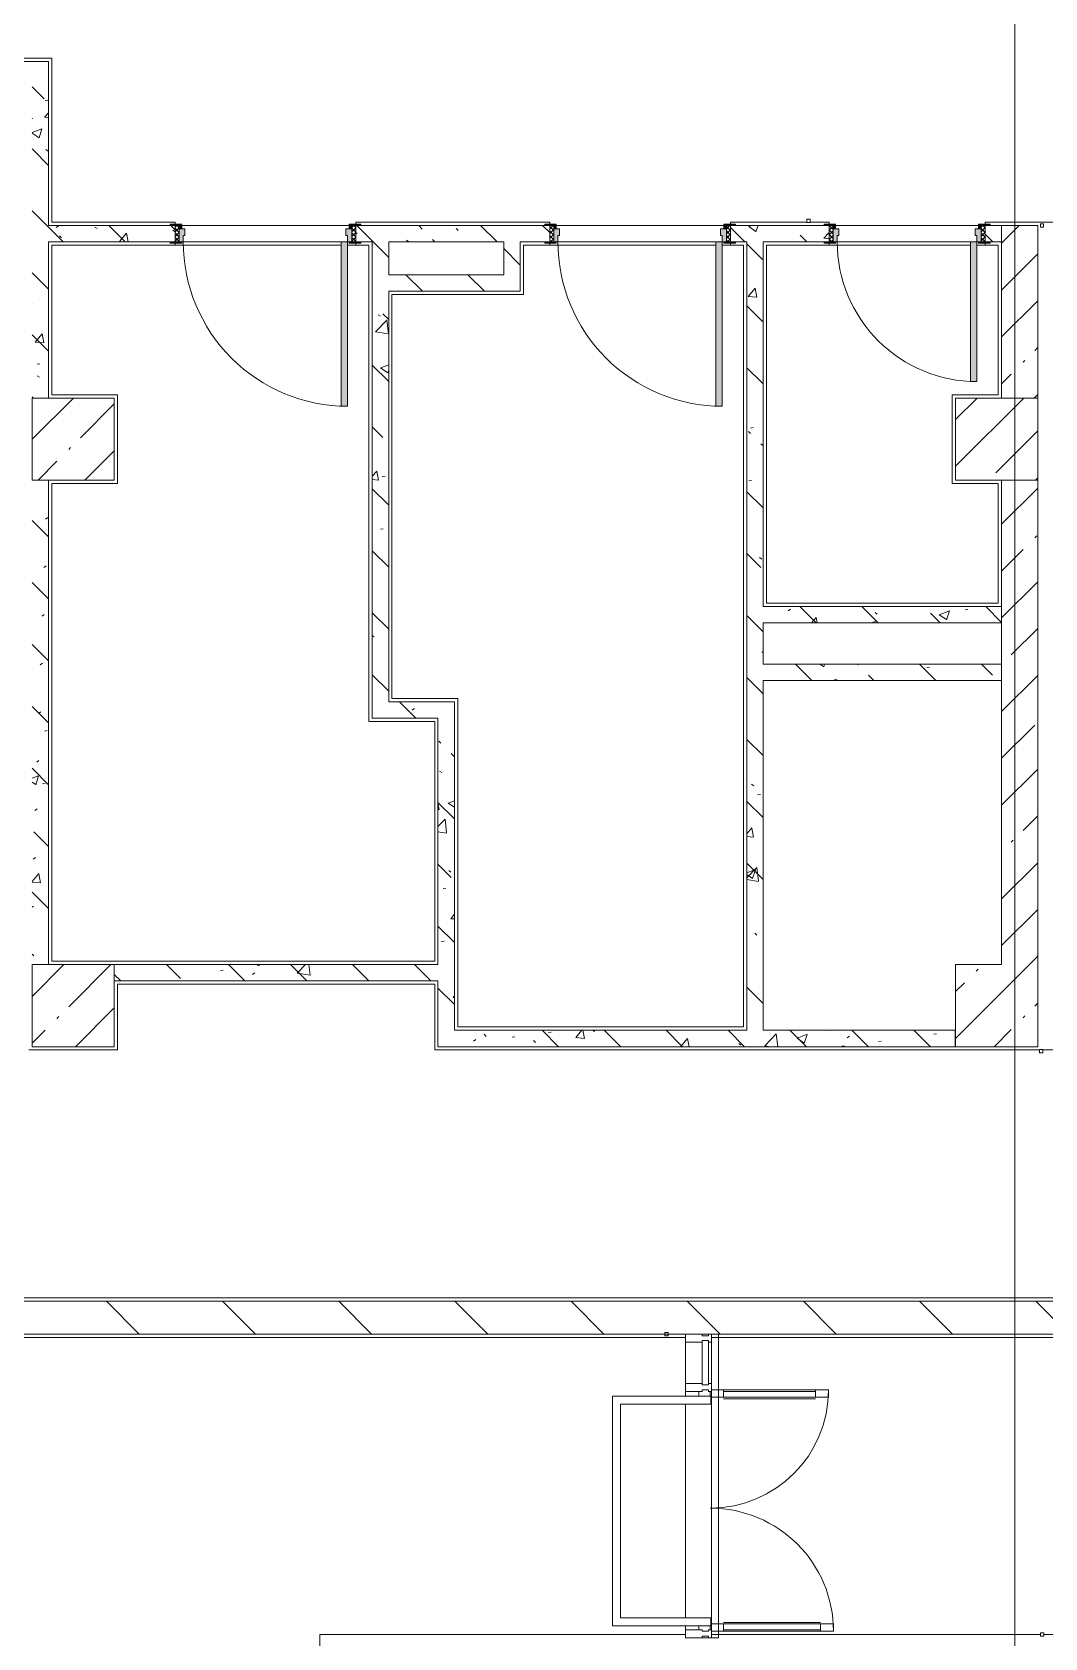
# Model space of a CAD drawing. Header units: millimetres. Extents: x -4196 to 190310, y -8553 to 29000.
# Drawn here: x 137926 to 144090, y 11550 to 21328 of the extents above; entities that cross this region are included whole.
import ezdxf

# ---------------------------------------------------------------- set-up
doc = ezdxf.new("R2010")
doc.units = ezdxf.units.MM
for name, color, linetype, lineweight, true_color in [('A-DETL-GENF-9', 7, 'Continuous', 5, 0xaaaaaa), ('A-DOOR-1', 7, 'Continuous', 5, 0xaaaaaa), ('A-DOOR-2', 7, 'Continuous', 5, 0xe2e2e2), ('A-DOOR-FRAM-1', 7, 'Continuous', 5, 0xe2e2e2), ('A-DOOR-FRAM-2', 7, 'Continuous', 5, 0xaaaaaa), ('A-FLOR-1', 7, 'Continuous', 5, 0xaaaaaa), ('I-WALL-5', 7, 'Continuous', 5, 0x787878)]:
    doc.layers.add(name, color=color, linetype=linetype, lineweight=lineweight, true_color=true_color)
for name, color, linetype, lineweight in [('A-GLAZ-CURT-2', 7, 'Continuous', 5), ('A-GLAZ-CWMG-2', 7, 'Continuous', 5), ('A-WALL', 7, 'Continuous', 9), ('A-WALL-4', 7, 'Continuous', 5), ('I-WALL-3', 7, 'Continuous', 5), ('S-COLS-2', 7, 'Continuous', 5), ('Оси', 7, 'Continuous', 9)]:
    doc.layers.add(name, color=color, linetype=linetype, lineweight=lineweight)
pattern_1 = [(45, (59346.5, 0), (-285.1231, 285.1231), []), (45, (59631.6, 0), (-285.1231, 285.1231), [504.031, -100.806, 16.764, -84.042])]
pattern_2 = [(135, (59346.5, 0), (-377.1708, -377.1708), [533.4, -88.9, 17.78, -88.9]), (135, (59346.5, 376.94), (-377.1708, -377.1708), []), (50, (59346.5, 0), (637.6445, -55.7866), [66.675, -733.425]), (355, (59346.5, 0), (-123.3494, 668.699), [53.34, -586.74]), (100.451, (59399.6, -4.65), (514.299, 612.908), [56.665, -623.315]), (46.184, (59346.5, 177.8), (948.7764, -147.15), [100.012, -1100.137]), (96.636, (59425.6, 165.5), (830.909, 865.997), [84.998, -934.973]), (351.184, (59346.5, 177.8), (830.918, 865.988), [80.01, -880.11]), (21, (59435.4, 133.35), (530.6506, -357.9283), [66.675, -733.425]), (326, (59435.4, 133.35), (216.308, 644.6585), [53.34, -586.74]), (71.451, (59479.6, 103.5), (746.9596, 286.7243), [56.665, -623.315]), (37.5, (59346.5, 0), (10.81053, 295.9426), [16.764, -562.864, 16.764, -578.866, -588.962]), (37.5, (59346.5, 0), (10.81053, 295.9426), [-1175.258, 16.764, -572.198]), (7.5, (59346.5, 0), (233.8692, 350.6318), [16.764, -322.834, 16.764, -549.529, -224.472]), (7.5, (59346.5, 0), (233.8692, 350.6318), [-905.891, 16.764, -207.708]), (327.5, (59148.24, 0), (474.5678, -20.0513), [16.764, -205.486, 16.764, -676.656, -920.115]), (327.5, (59148.24, 0), (474.5678, -20.0513), [-915.67, 16.764, -903.351]), (317.5, (59059.34, 0), (518.4522, 88.9934), [16.764, -272.161, 16.764, -443.738, -653.415]), (317.5, (59059.34, 0), (518.4522, 88.9934), [-749.427, 16.764, -636.651])]
pattern_3 = [(135, (1751.41, 114.685), (-14.14214, -14.14214), []), (225, (1751.41, 114.685), (14.14214, -14.14214), [])]
pattern_4 = [(45, (-371.384, 114.685), (-14.1421, 14.1421), []), (135, (-371.384, 114.685), (-14.1421, -14.1421), [])]
pattern_5 = [(135, (59346.5, 0), (-353.5534, -353.5534), [])]

# ---------------------------------------------------------------- blocks, each defined once
blk = doc.blocks.new('110_Дверь_СКБ_1Ст_Внутренняя1 - Д-11п 1100x2100h_кладовые _все__ коридор _между помещениями блока столовой__ моечные _все_ 2-32102277-1_6_1_птичка')
at = {"layer": 'A-DOOR-1'}
h = blk.add_hatch(dxfattribs=at)
h.set_pattern_fill('FP_130', color=256, style=0, pattern_type=2)
h.set_pattern_definition(pattern_3)
h.paths.add_polyline_path([(537.5, -50), (562.5, -50), (562.5, 50), (537.5, 50)])
at = {"layer": 'A-DOOR-2'}
h = blk.add_hatch(color=256, dxfattribs=at)
h.paths.add_polyline_path([(-477.5, -30), (-477.5, 10), (-487.5, 10), (-487.5, 50), (-512.5, 50), (-512.5, -30), (-487.5, -30)])
h.paths.add_polyline_path([(537.5, -30), (537.5, 50), (512.5, 50), (512.5, 10), (502.5, 10), (502.5, -30), (512.5, -30)])
at = {"layer": 'A-DOOR-FRAM-1'}
for points in [[(-447.5, 50), (-447.5, 1050), (-487.5, 1050), (-487.5, 50)], [(-567.5, 50), (-497.5, 50), (-497.5, 58), (-567.5, 58)], [(562.5, 50), (592.5, 50), (592.5, 58), (522.5, 58), (522.5, 50), (542.6, 50)], [(-567.5, -58), (-497.5, -58), (-497.5, -50), (-567.5, -50)], [(-497.5, -50), (-497.5, -30), (-512.5, -30), (-512.5, -50)], [(537.5, -50), (537.5, -30), (522.5, -30), (522.5, -50)], [(560.5, -58), (592.5, -58), (592.5, -50), (522.5, -51.4), (522.5, -58)]]:
    blk.add_hatch(color=256, dxfattribs=at).paths.add_polyline_path(points)
at = {"layer": 'A-DOOR-FRAM-2'}
h = blk.add_hatch(dxfattribs=at)
h.set_pattern_fill('FP_131', color=256, style=0, pattern_type=2)
h.set_pattern_definition(pattern_4)
h.paths.add_polyline_path([(-537.5, -50), (-512.5, -50), (-512.5, 50), (-537.5, 50)])
at = {"layer": 'A-DOOR-1'}
for p, q in [((-487.5, 1050), (-487.5, 50)), ((-447.5, 1050), (-487.5, 1050)), ((-447.5, 50), (-447.5, 1050)), ((-487.5, 50), (-447.5, 50))]:
    blk.add_line(p, q, dxfattribs=at)
blk.add_arc((-487.5, 50), 1000, 360, 90, dxfattribs=at)
at = {"layer": 'A-DOOR-FRAM-2'}
for p, q in [((-497.5, 58), (-567.5, 58)), ((-567.5, 58), (-567.5, 50)), ((-567.5, 50), (-497.5, 50)), ((-512.5, 50), (-537.5, 50)), ((-537.5, 50), (-537.5, -50)), ((-487.5, 50), (-512.5, 50)), ((-512.5, 50), (-512.5, -30)), ((-512.5, -50), (-512.5, 50)), ((-497.5, 50), (-512.5, 50)), ((-512.5, 50), (-512.5, 49)), ((-512.5, 49), (-497.5, 49)), ((-497.5, 50), (-497.5, 58)), ((-497.5, 49), (-497.5, 50)), ((-487.5, 10), (-487.5, 50)), ((-477.5, 10), (-487.5, 10)), ((-477.5, -30), (-477.5, 10)), ((512.5, 10), (502.5, 10)), ((502.5, 10), (502.5, -30)), ((512.5, 50), (512.5, 10)), ((537.5, 50), (512.5, 50)), ((592.5, 58), (522.5, 58)), ((522.5, 58), (522.5, 50)), ((537.5, 50), (522.5, 50)), ((522.5, 50), (522.5, 49)), ((522.5, 50), (592.5, 50)), ((522.5, 49), (537.5, 49)), ((537.5, -30), (537.5, 50)), ((562.5, 50), (537.5, 50)), ((537.5, 50), (537.5, -50)), ((537.5, 49), (537.5, 50)), ((562.5, -50), (562.5, 50)), ((592.5, 50), (592.5, 58)), ((-497.5, -50), (-567.5, -50)), ((-567.5, -50), (-567.5, -58)), ((-567.5, -58), (-497.5, -58)), ((-537.5, -50), (-512.5, -50)), ((-512.5, -30), (-477.5, -30)), ((-497.5, -30), (-512.5, -30)), ((-512.5, -30), (-512.5, -50)), ((-512.5, -50), (-497.5, -50)), ((-497.5, -50), (-497.5, -30)), ((-497.5, -58), (-497.5, -50)), ((502.5, -30), (537.5, -30)), ((537.5, -30), (522.5, -30)), ((522.5, -30), (522.5, -50)), ((522.5, -50), (537.5, -50)), ((592.5, -50), (522.5, -50)), ((522.5, -50), (522.5, -58)), ((522.5, -58), (592.5, -58)), ((537.5, -50), (537.5, -30)), ((537.5, -50), (562.5, -50)), ((592.5, -58), (592.5, -50))]:
    blk.add_line(p, q, dxfattribs=at)
blk = doc.blocks.new('110_Дверь_СКБ_1Ст_Внутренняя1 - Д-11п 1100x2100h_кладовые _все__ коридор _между помещениями блока столовой__ моечные _все_ 2-V97-1_6_1_птичка')
at = {"layer": 'A-DOOR-1'}
h = blk.add_hatch(dxfattribs=at)
h.set_pattern_fill('FP_130', color=256, style=0, pattern_type=2)
h.set_pattern_definition(pattern_3)
h.paths.add_polyline_path([(562.5, 50), (537.5, 50), (537.5, -50), (562.5, -50)])
at = {"layer": 'A-DOOR-2'}
h = blk.add_hatch(color=256, dxfattribs=at)
h.paths.add_polyline_path([(512.5, 50), (512.5, 10), (502.5, 10), (502.5, -30), (537.5, -30), (537.5, 50), (522.5, 50)])
h.paths.add_polyline_path([(-487.5, 50), (-512.5, 50), (-512.5, -30), (-477.5, -30), (-477.5, 10), (-487.5, 10)])
at = {"layer": 'A-DOOR-FRAM-1'}
for points in [[(-487.5, 1050), (-487.5, 50), (-447.5, 50), (-447.5, 1050)], [(-537.5, 58), (-567.5, 58), (-567.5, 50), (-497.5, 50), (-497.5, 58), (-517.5, 58)], [(592.5, 58), (522.5, 58), (522.5, 50), (592.5, 50)], [(-537.5, -50), (-567.5, -50), (-567.5, -58), (-497.5, -58), (-497.5, -50), (-513.9, -50)], [(-512.5, -30), (-512.5, -50), (-497.5, -50), (-497.5, -30)], [(522.5, -30), (522.5, -50), (537.5, -50), (537.5, -30)], [(562.5, -50), (522.5, -55.2), (522.5, -58), (592.5, -58), (592.5, -50)]]:
    blk.add_hatch(color=256, dxfattribs=at).paths.add_polyline_path(points)
at = {"layer": 'A-DOOR-FRAM-2'}
h = blk.add_hatch(dxfattribs=at)
h.set_pattern_fill('FP_131', color=256, style=0, pattern_type=2)
h.set_pattern_definition(pattern_4)
h.paths.add_polyline_path([(-512.5, 50), (-537.5, 50), (-537.5, -50), (-512.5, -48.8)])
at = {"layer": 'A-DOOR-1'}
for p, q in [((-487.5, 1050), (-487.5, 50)), ((-447.5, 1050), (-487.5, 1050)), ((-447.5, 50), (-447.5, 1050)), ((-487.5, 50), (-447.5, 50))]:
    blk.add_line(p, q, dxfattribs=at)
blk.add_arc((-487.5, 50), 1000, 360, 90, dxfattribs=at)
at = {"layer": 'A-DOOR-FRAM-2'}
for p, q in [((-497.5, 58), (-567.5, 58)), ((-567.5, 58), (-567.5, 50)), ((-567.5, 50), (-497.5, 50)), ((-512.5, 50), (-537.5, 50)), ((-537.5, 50), (-537.5, -50)), ((-487.5, 50), (-512.5, 50)), ((-512.5, 50), (-512.5, -30)), ((-512.5, -50), (-512.5, 50)), ((-497.5, 50), (-512.5, 50)), ((-512.5, 50), (-512.5, 49)), ((-512.5, 49), (-497.5, 49)), ((-497.5, 50), (-497.5, 58)), ((-497.5, 49), (-497.5, 50)), ((-487.5, 10), (-487.5, 50)), ((-477.5, 10), (-487.5, 10)), ((-477.5, -30), (-477.5, 10)), ((512.5, 10), (502.5, 10)), ((502.5, 10), (502.5, -30)), ((512.5, 50), (512.5, 10)), ((537.5, 50), (512.5, 50)), ((592.5, 58), (522.5, 58)), ((522.5, 58), (522.5, 50)), ((537.5, 50), (522.5, 50)), ((522.5, 50), (522.5, 49)), ((522.5, 50), (592.5, 50)), ((522.5, 49), (537.5, 49)), ((537.5, -30), (537.5, 50)), ((562.5, 50), (537.5, 50)), ((537.5, 50), (537.5, -50)), ((537.5, 49), (537.5, 50)), ((562.5, -50), (562.5, 50)), ((592.5, 50), (592.5, 58)), ((-497.5, -50), (-567.5, -50)), ((-567.5, -50), (-567.5, -58)), ((-567.5, -58), (-497.5, -58)), ((-537.5, -50), (-512.5, -50)), ((-512.5, -30), (-477.5, -30)), ((-497.5, -30), (-512.5, -30)), ((-512.5, -30), (-512.5, -50)), ((-512.5, -50), (-497.5, -50)), ((-497.5, -50), (-497.5, -30)), ((-497.5, -58), (-497.5, -50)), ((502.5, -30), (537.5, -30)), ((537.5, -30), (522.5, -30)), ((522.5, -30), (522.5, -50)), ((522.5, -50), (537.5, -50)), ((592.5, -50), (522.5, -50)), ((522.5, -50), (522.5, -58)), ((522.5, -58), (592.5, -58)), ((537.5, -50), (537.5, -30)), ((537.5, -50), (562.5, -50)), ((592.5, -58), (592.5, -50))]:
    blk.add_line(p, q, dxfattribs=at)
blk = doc.blocks.new('Системная панель - Стекло - 40мм-22736316-1_6_1_птичка')
at = {"layer": 'A-GLAZ-CURT-2'}
for p, q in [((135, 0), (-135, 0)), ((-135, 0), (-135, -40)), ((135, -40), (135, 0)), ((-135, -40), (135, -40))]:
    blk.add_line(p, q, dxfattribs=at)
blk = doc.blocks.new('Прямоугольный импост - Импост структурный с накладкой - 160мм Темный-32274872-1_6_1_птичка')
at = {"layer": 'A-GLAZ-CWMG-2'}
for p, q in [((82557, 13100), (82557, 13350)), ((82714, 13100), (82714, 13350))]:
    blk.add_line(p, q, dxfattribs=at)
blk = doc.blocks.new('Прямоугольный импост - Импост структурный с накладкой - 160мм Темный-30755840-1_6_1_птичка')
at = {"layer": 'A-GLAZ-CWMG-2'}
for p, q in [((-50, 40), (-50, 140)), ((-50, 140), (0, 140)), ((0, 140), (0, 40)), ((-40, 40), (-50, 40)), ((-50, -17), (-50, 0)), ((-50, 0), (-40, 0)), ((-40, 0), (-40, 40)), ((-10, 40), (-10, 0)), ((0, 40), (-10, 40)), ((-10, 0), (0, 0)), ((0, 0), (0, -17)), ((0, -17), (-50, -17))]:
    blk.add_line(p, q, dxfattribs=at)
blk = doc.blocks.new('Дверь_Витражная_остекление_ - ДВН_CОШ в витраже В-7-32274869-1_6_1_птичка')
at = {"layer": 'A-DETL-GENF-9'}
for p, q in [((-735, 730), (-690, 730)), ((-735, 730), (-735, 17)), ((-690, 730), (-735, 730)), ((-735, 730), (-735, 17)), ((-690, 730), (-690, 14.3)), ((-690, 14.3), (-690, 730)), ((735, 760), (690, 760)), ((690, 760), (690, 14.3)), ((735, 760), (690, 760)), ((690, 760), (690, 14.3)), ((735, 760), (735, 17)), ((735, 17), (735, 760)), ((-735, 650), (-690, 650)), ((-725, 650), (-725, 90)), ((-681, 650), (-681, 90)), ((681, 680), (681, 90)), ((735, 680), (690, 680)), ((725, 680), (725, 90)), ((-735, 90), (-690, 90)), ((-697, 10), (-725, 10)), ((-725, 10), (-697, 10)), ((-697, 10), (-725, 10)), ((735, 90), (690, 90)), ((702.2, 10), (725, 10)), ((702.2, 10), (725, 10)), ((702.2, 10), (725, 10)), ((-725, -60), (-697.4, -60)), ((725, -60), (702.6, -60))]:
    blk.add_line(p, q, dxfattribs=at)
at = {"layer": 'A-DOOR-1'}
for p, q in [((-735, 730), (-735, 17)), ((735, 760), (735, 17))]:
    blk.add_line(p, q, dxfattribs=at)
for centre, radius, start, end in [((-735, 10), 720, 360, 90), ((735, 10), 750, 90, 180)]:
    blk.add_arc(centre, radius, start, end, dxfattribs=at)
blk = doc.blocks.new('Прямоугольный импост - Импост структурный с накладкой - 160мм Темный-30755836-1_6_1_птичка')
at = {"layer": 'A-GLAZ-CWMG-2'}
for p, q in [((-25, 40), (-25, 140)), ((-25, 140), (25, 140)), ((25, 140), (25, 40)), ((-15, 40), (-25, 40)), ((-25, -17), (-25, 0)), ((-25, 0), (-15, 0)), ((-15, 0), (-15, 40)), ((15, 40), (15, 0)), ((25, 40), (15, 40)), ((15, 0), (25, 0)), ((25, 0), (25, -17)), ((25, -17), (-25, -17))]:
    blk.add_line(p, q, dxfattribs=at)
blk = doc.blocks.new('Прямоугольный импост - Импост структурный с накладкой - 160мм Темный-30755843-1_6_1_птичка')
at = {"layer": 'A-GLAZ-CWMG-2'}
for p, q in [((0, 140), (-50, 140)), ((-50, 140), (-50, 40)), ((0, 40), (0, 140)), ((-50, 40), (-40, 40)), ((-40, 0), (-50, 0)), ((-50, 0), (-50, -17)), ((-40, 40), (-40, 0)), ((-10, 0), (-10, 40)), ((-10, 40), (0, 40)), ((0, 0), (-10, 0)), ((0, -17), (0, 0)), ((-50, -17), (0, -17))]:
    blk.add_line(p, q, dxfattribs=at)
blk = doc.blocks.new('110_Дверь_СКБ_1Ст_Внутренняя1 - Д-7_п__950x2100h_Туалет-V119-1_6_1_птичка')
at = {"layer": 'A-DOOR-1'}
h = blk.add_hatch(dxfattribs=at)
h.set_pattern_fill('FP_134', color=256, style=0, pattern_type=2)
h.set_pattern_definition([(135, (1826.41, 114.685), (-14.14214, -14.14214), []), (225, (1826.41, 114.685), (14.14214, -14.14214), [])])
h.paths.add_polyline_path([(487.5, 50), (462.5, 50), (462.5, -50), (487.5, -50)])
at = {"layer": 'A-DOOR-2'}
h = blk.add_hatch(color=256, dxfattribs=at)
h.paths.add_polyline_path([(437.5, 50), (437.5, 10), (427.5, 10), (427.5, -30), (462.5, -30), (462.5, 50), (447.5, 50)])
h.paths.add_polyline_path([(-422.5, 50), (-437.5, 50), (-437.5, -30), (-402.5, -30), (-402.5, 10), (-412.5, 10), (-412.5, 50)])
at = {"layer": 'A-DOOR-FRAM-1'}
for points in [[(-372.5, 900), (-412.5, 900), (-412.5, 50), (-372.5, 50), (-372.5, 622.5)], [(-492.5, 58), (-492.5, 50), (-422.5, 50), (-422.5, 58), (-462.5, 58)], [(467.5, 58), (447.5, 58), (447.5, 50), (517.5, 50), (517.5, 58), (487.5, 58)], [(-492.5, -50), (-492.5, -58), (-422.5, -58), (-422.5, -50), (-462.5, -50)], [(-437.5, -30), (-437.5, -50), (-422.5, -50), (-422.5, -30)], [(447.5, -30), (447.5, -50), (462.5, -50), (462.5, -30)], [(487.5, -50), (447.5, -50), (447.5, -58), (517.5, -58), (517.5, -50), (488.2, -50)]]:
    blk.add_hatch(color=256, dxfattribs=at).paths.add_polyline_path(points)
at = {"layer": 'A-DOOR-FRAM-2'}
h = blk.add_hatch(dxfattribs=at)
h.set_pattern_fill('FP_135', color=256, style=0, pattern_type=2)
h.set_pattern_definition([(45, (-296.384, 114.685), (-14.1421, 14.1421), []), (135, (-296.384, 114.685), (-14.1421, -14.1421), [])])
h.paths.add_polyline_path([(-437.5, 50), (-462.5, 50), (-462.5, -50), (-437.5, -50)])
at = {"layer": 'A-DOOR-1'}
for p, q in [((-412.5, 900), (-412.5, 50)), ((-372.5, 900), (-412.5, 900)), ((-372.5, 50), (-372.5, 900)), ((-412.5, 50), (-372.5, 50))]:
    blk.add_line(p, q, dxfattribs=at)
blk.add_arc((-412.5, 50), 850, 360, 90, dxfattribs=at)
at = {"layer": 'A-DOOR-FRAM-2'}
for p, q in [((-422.5, 58), (-492.5, 58)), ((-492.5, 58), (-492.5, 50)), ((-492.5, 50), (-422.5, 50)), ((-437.5, 50), (-462.5, 50)), ((-462.5, 50), (-462.5, -50)), ((-412.5, 50), (-437.5, 50)), ((-437.5, 50), (-437.5, -30)), ((-437.5, -50), (-437.5, 50)), ((-422.5, 50), (-437.5, 50)), ((-437.5, 50), (-437.5, 49)), ((-437.5, 49), (-422.5, 49)), ((-422.5, 50), (-422.5, 58)), ((-422.5, 49), (-422.5, 50)), ((-412.5, 10), (-412.5, 50)), ((-402.5, 10), (-412.5, 10)), ((-402.5, -30), (-402.5, 10)), ((437.5, 10), (427.5, 10)), ((427.5, 10), (427.5, -30)), ((437.5, 50), (437.5, 10)), ((462.5, 50), (437.5, 50)), ((517.5, 58), (447.5, 58)), ((447.5, 58), (447.5, 50)), ((462.5, 50), (447.5, 50)), ((447.5, 50), (447.5, 49)), ((447.5, 50), (517.5, 50)), ((447.5, 49), (462.5, 49)), ((462.5, -30), (462.5, 50)), ((487.5, 50), (462.5, 50)), ((462.5, 50), (462.5, -50)), ((462.5, 49), (462.5, 50)), ((487.5, -50), (487.5, 50)), ((517.5, 50), (517.5, 58)), ((-422.5, -50), (-492.5, -50)), ((-492.5, -50), (-492.5, -58)), ((-492.5, -58), (-422.5, -58)), ((-462.5, -50), (-437.5, -50)), ((-437.5, -30), (-402.5, -30)), ((-422.5, -30), (-437.5, -30)), ((-437.5, -30), (-437.5, -50)), ((-437.5, -50), (-422.5, -50)), ((-422.5, -50), (-422.5, -30)), ((-422.5, -58), (-422.5, -50)), ((427.5, -30), (462.5, -30)), ((462.5, -30), (447.5, -30)), ((447.5, -30), (447.5, -50)), ((447.5, -50), (462.5, -50)), ((517.5, -50), (447.5, -50)), ((447.5, -50), (447.5, -58)), ((447.5, -58), (517.5, -58)), ((462.5, -50), (462.5, -30)), ((462.5, -50), (487.5, -50)), ((517.5, -58), (517.5, -50))]:
    blk.add_line(p, q, dxfattribs=at)
blk = doc.blocks.new('BSC_Колонна _Прямоугольная - 500х500-V129-1_6_1_птичка')
at = {"layer": 'S-COLS-2'}
h = blk.add_hatch(dxfattribs=at)
h.set_pattern_fill('FP_174', color=256, style=0, pattern_type=2)
h.set_pattern_definition([(45, (-78830, -15400), (-285.1231, 285.1231), []), (45, (-78544.88, -15400), (-285.1231, 285.1231), [504.031, -100.806, 16.764, -84.042])])
h.paths.add_polyline_path([(-250, -250), (250, -250), (250, 250), (-250, 250), (-250, -74.3)])
for p, q in [((250, 250), (-250, 250)), ((-250, 250), (-250, -250)), ((250, -250), (250, 250)), ((-250, -250), (250, -250))]:
    blk.add_line(p, q, dxfattribs=at)
blk = doc.blocks.new('BSC_Колонна _Прямоугольная - 500х500-V145-1_6_1_птичка')
at = {"layer": 'S-COLS-2'}
h = blk.add_hatch(dxfattribs=at)
h.set_pattern_fill('FP_187', color=256, style=0, pattern_type=2)
h.set_pattern_definition([(45, (-78830, -18850), (-285.1231, 285.1231), []), (45, (-78544.88, -18850), (-285.1231, 285.1231), [504.031, -100.806, 16.764, -84.042])])
h.paths.add_polyline_path([(-150.2, -250), (250, -250), (250, 250), (-250, 250), (-250, -250), (-185.6, -250)])
for p, q in [((250, 250), (-250, 250)), ((-250, 250), (-250, -250)), ((250, -250), (250, 250)), ((-250, -250), (250, -250))]:
    blk.add_line(p, q, dxfattribs=at)
blk = doc.blocks.new('BSC_Колонна _Прямоугольная - 500х500-V146-1_6_1_птичка')
at = {"layer": 'S-COLS-2'}
h = blk.add_hatch(dxfattribs=at)
h.set_pattern_fill('FP_188', color=256, style=0, pattern_type=2)
h.set_pattern_definition([(45, (-84450, -18850), (-285.1231, 285.1231), []), (45, (-84164.88, -18850), (-285.1231, 285.1231), [504.031, -100.806, 16.764, -84.042])])
h.paths.add_polyline_path([(250, -250), (250, 250), (-250, 250), (-250, -250), (215.7, -250)])
for p, q in [((250, 250), (-250, 250)), ((-250, 250), (-250, -250)), ((250, -250), (250, 250)), ((-250, -250), (250, -250))]:
    blk.add_line(p, q, dxfattribs=at)

msp = doc.modelspace()

# ---------------------------------------------------------------- hatches: boundary and pattern name
at = {"layer": 'I-WALL-3'}
h = msp.add_hatch(dxfattribs=at)
h.set_pattern_fill('FP_97', color=256, style=0, pattern_type=2)
h.set_pattern_definition(pattern_1)
h.paths.add_polyline_path([(144046.5, 19100), (144046.5, 20150), (143826.5, 20150), (143826.5, 19100), (143993, 19100)])
h = msp.add_hatch(dxfattribs=at)
h.set_pattern_fill('FP_97', color=256, style=0, pattern_type=2)
h.set_pattern_definition(pattern_1)
h.paths.add_polyline_path([(144046.5, 15650), (144046.5, 18600), (143826.5, 18600), (143826.5, 15650)])
h = msp.add_hatch(dxfattribs=at)
h.set_pattern_fill('FP_115', color=256, style=0, pattern_type=2)
h.set_pattern_definition(pattern_5)
h.paths.add_polyline_path([(135442.5, 13400), (144046.5, 13400), (144046.5, 13600), (127996.5, 13600), (127996.5, 13400), (134510.2, 13400)])
h = msp.add_hatch(dxfattribs=at)
h.set_pattern_fill('FP_115', color=256, style=0, pattern_type=2)
h.set_pattern_definition(pattern_5)
h.paths.add_polyline_path([(144456.5, 13400), (144486.5, 13400), (144486.5, 13600), (144046.5, 13600), (144046.5, 13400), (144386.5, 13400)])
h.paths.add_polyline_path([(145436.5, 13400), (145964.9, 13400), (145964.9, 13600), (145436.5, 13600)])
h.paths.add_polyline_path([(147546.5, 13400), (147756.5, 13400), (147756.5, 13600), (147546.5, 13600), (147546.5, 13480)])
h.paths.add_polyline_path([(146846.5, 13400), (146846.5, 13600), (146664.9, 13600), (146664.9, 13400), (146796.5, 13400)])
at = {"layer": 'I-WALL-5'}
h = msp.add_hatch(dxfattribs=at)
h.set_pattern_fill('FP_127', color=256, style=0, pattern_type=2)
h.set_pattern_definition(pattern_2)
h.paths.add_polyline_path([(137926.3, 15150), (137926.5, 15150.8), (137926.5, 15650), (138026.3, 15650), (138026.3, 18600), (137926.5, 18600), (137926.5, 19100), (138026.3, 19100), (138026.3, 21150), (137926.3, 21150), (137926.3, 15325.4)])
h = msp.add_hatch(dxfattribs=at)
h.set_pattern_fill('FP_127', color=256, style=0, pattern_type=2)
h.set_pattern_definition(pattern_2)
h.paths.add_polyline_path([(138796.5, 20050), (138796.5, 20150), (138026.3, 20150), (138026.3, 20050), (138766.5, 20050)])
h.paths.add_polyline_path([(140382.7, 20050), (140796.5, 20050), (140796.5, 20150), (139896.5, 20150), (139896.5, 20050), (140116.5, 20050)])
h = msp.add_hatch(dxfattribs=at)
h.set_pattern_fill('FP_127', color=256, style=0, pattern_type=2)
h.set_pattern_definition(pattern_2)
h.paths.add_polyline_path([(140896.5, 19750), (140896.5, 20150), (140796.5, 20150), (140796.5, 19750)])
h = msp.add_hatch(dxfattribs=at)
h.set_pattern_fill('FP_127', color=256, style=0, pattern_type=2)
h.set_pattern_definition(pattern_2)
h.paths.add_polyline_path([(142206.5, 20050), (142776.5, 20050), (142775.8, 20150), (142176.5, 20150), (142176.5, 20050)])
h.paths.add_polyline_path([(141076.5, 20050), (141076.5, 20150), (140896.5, 20150), (140896.5, 20050), (141046.5, 20050)])
h.paths.add_polyline_path([(143726.5, 20050), (143826.5, 20050), (143826.5, 20150), (143726.5, 20150)])
h = msp.add_hatch(dxfattribs=at)
h.set_pattern_fill('FP_127', color=256, style=0, pattern_type=2)
h.set_pattern_definition(pattern_2)
h.paths.add_polyline_path([(139996.5, 17250), (140096.5, 17250), (140096.5, 20050), (139996.5, 20050), (139996.5, 17270)])
h = msp.add_hatch(dxfattribs=at)
h.set_pattern_fill('FP_127', color=256, style=0, pattern_type=2)
h.set_pattern_definition(pattern_2)
h.paths.add_polyline_path([(142276.5, 15250), (142376.5, 15250), (142371.7, 20050), (142276.5, 20050), (142276.5, 15270)])
h = msp.add_hatch(dxfattribs=at)
h.set_pattern_fill('FP_127', color=256, style=0, pattern_type=2)
h.set_pattern_definition(pattern_2)
h.paths.add_polyline_path([(140300.7, 19750), (140796.5, 19750), (140796.5, 19850), (140096.5, 19850), (140096.5, 19750), (140226.8, 19750)])
h = msp.add_hatch(dxfattribs=at)
h.set_pattern_fill('FP_127', color=256, style=0, pattern_type=2)
h.set_pattern_definition(pattern_2)
h.paths.add_polyline_path([(143826.5, 17730), (143826.5, 17830), (142376.5, 17830), (142376.5, 17730), (143806.5, 17730)])
h = msp.add_hatch(dxfattribs=at)
h.set_pattern_fill('FP_127', color=256, style=0, pattern_type=2)
h.set_pattern_definition(pattern_2)
h.paths.add_polyline_path([(142376.5, 17380), (143826.5, 17380), (143826.5, 17480), (142376.5, 17480)])
h = msp.add_hatch(dxfattribs=at)
h.set_pattern_fill('FP_127', color=256, style=0, pattern_type=2)
h.set_pattern_definition(pattern_2)
h.paths.add_polyline_path([(140096.5, 17150), (140496.5, 17150), (140496.5, 17250), (139996.5, 17250), (139996.5, 17150)])
h = msp.add_hatch(dxfattribs=at)
h.set_pattern_fill('FP_127', color=256, style=0, pattern_type=2)
h.set_pattern_definition(pattern_2)
h.paths.add_polyline_path([(140396.5, 15250), (140496.5, 15250), (140496.5, 17150), (140396.5, 17150), (140396.5, 15530)])
h = msp.add_hatch(dxfattribs=at)
h.set_pattern_fill('FP_127', color=256, style=0, pattern_type=2)
h.set_pattern_definition(pattern_2)
h.paths.add_polyline_path([(138426.5, 15550), (140396.5, 15550), (140396.5, 15650), (138426.5, 15650), (138426.5, 15593.2)])
h = msp.add_hatch(dxfattribs=at)
h.set_pattern_fill('FP_127', color=256, style=0, pattern_type=2)
h.set_pattern_definition(pattern_2)
h.paths.add_polyline_path([(141946, 15150), (143544.9, 15150), (143544.9, 15250), (140396.5, 15250), (140396.5, 15150), (140516.5, 15150)])
at = {"layer": 'S-COLS-2'}
h = msp.add_hatch(dxfattribs=at)
h.set_pattern_fill('FP_97', color=256, style=0, pattern_type=2)
h.set_pattern_definition(pattern_1)
h.paths.add_polyline_path([(144046.5, 15150), (144046.5, 15650), (143546.5, 15650), (143546.5, 15150), (143805, 15150)])

# ---------------------------------------------------------------- linework, layer by layer
at = {"layer": 'A-FLOR-1'}
for p, q in [((137726.3, 21170), (138046.3, 21170)), ((138046.3, 21170), (138046.3, 20170)), ((138046.3, 20170), (138796.5, 20170)), ((138796.5, 20170), (138796.5, 20158)), ((139896.5, 20158), (139896.5, 20170)), ((139896.5, 20170), (141076.5, 20170)), ((141076.5, 20170), (141076.5, 20158)), ((142176.5, 20158), (142176.5, 20170)), ((142176.5, 20170), (142642, 20170)), ((142662, 20170), (142776.5, 20170)), ((142776.5, 20170), (142776.5, 20158)), ((143726.5, 20158), (143726.5, 20170)), ((143726.5, 20170), (144916.5, 20170)), ((138046.3, 20030), (138046.3, 19120)), ((139806.5, 20030), (138046.3, 20030)), ((138796.5, 20042), (138796.5, 20030)), ((139976.5, 20030), (139846.5, 20030)), ((139896.5, 20030), (139896.5, 20042)), ((139976.5, 17130), (139976.5, 20030)), ((142086.5, 20030), (140916.5, 20030)), ((140916.5, 20030), (140916.5, 19730)), ((141076.5, 20042), (141076.5, 20030)), ((142256.5, 20030), (142126.5, 20030)), ((142176.5, 20030), (142176.5, 20042)), ((142256.5, 15270), (142256.5, 20030)), ((143636.5, 20030), (142396.5, 20030)), ((142396.5, 20030), (142396.5, 17850)), ((142776.5, 20042), (142776.5, 20030)), ((143806.5, 20030), (143676.5, 20030)), ((143726.5, 20030), (143726.5, 20042)), ((143806.5, 19120), (143806.5, 20030)), ((140916.5, 19730), (140116.5, 19730)), ((140116.5, 19730), (140116.5, 17270)), ((138046.3, 19120), (138446.5, 19120)), ((138446.5, 19120), (138446.5, 18580)), ((143526.5, 18580), (143526.5, 19120)), ((143526.5, 19120), (143806.5, 19120)), ((138446.5, 18580), (138046.3, 18580)), ((138046.3, 18580), (138046.3, 15670)), ((143806.5, 18580), (143526.5, 18580)), ((143806.5, 17850), (143806.5, 18580)), ((142396.5, 17850), (143806.5, 17850)), ((140116.5, 17270), (140516.5, 17270)), ((140516.5, 17270), (140516.5, 15270)), ((140376.5, 17130), (139976.5, 17130)), ((140376.5, 15670), (140376.5, 17130)), ((138046.3, 15670), (140376.5, 15670)), ((140376.5, 15530), (138446.5, 15530)), ((138446.5, 15530), (138446.5, 15130)), ((140376.5, 15130), (140376.5, 15530)), ((140516.5, 15270), (142256.5, 15270)), ((138446.5, 15130), (137906.5, 15130)), ((144057, 15130), (140376.5, 15130)), ((144336.5, 15130), (144077, 15130)), ((130176.5, 13620), (144486.5, 13620)), ((141903.5, 13380), (136646.3, 13380)), ((144497.5, 13380), (142060.5, 13380)), ((141457.8, 13022.4), (141457.8, 11622.4)), ((142057.8, 13022.4), (141457.8, 13022.4)), ((142057.8, 12972.4), (142057.8, 13022.4)), ((142060.5, 11600), (142060.5, 13050)), ((141507.8, 11672.4), (141507.8, 12972.4)), ((141507.8, 12972.4), (142057.8, 12972.4)), ((142057.8, 11672.4), (141507.8, 11672.4)), ((142057.8, 11622.4), (142057.8, 11672.4)), ((139676.5, 10880), (139676.5, 11570)), ((139676.5, 11570), (141903.5, 11570)), ((141457.8, 11622.4), (142057.8, 11622.4)), ((142060.5, 11570), (144063.5, 11570)), ((144083.5, 11570), (144336.5, 11570))]:
    msp.add_line(p, q, dxfattribs=at)
at = {"layer": 'A-WALL'}
for p, q in [((143826.5, 20050), (143826.5, 20150)), ((143826.5, 17730), (143826.5, 17830)), ((143826.5, 17380), (143826.5, 17480))]:
    msp.add_line(p, q, dxfattribs=at)
at = {"layer": 'A-WALL-4'}
for p, q in [((142662, 20188), (142642, 20188)), ((142642, 20188), (142642, 20168)), ((142642, 20168), (142662, 20168)), ((142662, 20168), (142662, 20188)), ((144062.5, 20160), (144062.5, 20140)), ((144082.5, 20160), (144062.5, 20160)), ((144082.5, 20140), (144082.5, 20160)), ((144062.5, 20140), (144082.5, 20140)), ((144057, 15132), (144057, 15112)), ((144077, 15132), (144057, 15132)), ((144057, 15112), (144077, 15112)), ((144077, 15112), (144077, 15132)), ((141796.5, 13410), (141776.5, 13410)), ((141776.5, 13410), (141776.5, 13390)), ((141796.5, 13390), (141796.5, 13410)), ((141776.5, 13390), (141796.5, 13390)), ((144083.5, 11581), (144063.5, 11581)), ((144063.5, 11581), (144063.5, 11561)), ((144063.5, 11561), (144083.5, 11561)), ((144083.5, 11561), (144083.5, 11581))]:
    msp.add_line(p, q, dxfattribs=at)
at = {"layer": 'I-WALL-3'}
for p, q in [((138026.3, 21150), (137756.3, 21150)), ((138026.3, 20150), (138026.3, 21150)), ((138766.5, 20150), (138026.3, 20150)), ((138836.5, 20150), (139856.5, 20150)), ((141046.5, 20150), (139926.5, 20150)), ((141116.5, 20150), (142136.5, 20150)), ((142746.5, 20150), (142206.5, 20150)), ((142816.5, 20150), (143686.5, 20150)), ((144046.5, 20150), (143756.5, 20150)), ((144046.5, 19100), (144046.5, 20150)), ((138026.3, 19100), (138026.3, 20050)), ((138026.3, 20050), (138766.5, 20050)), ((139806.5, 20050), (138846.5, 20050)), ((139926.5, 20050), (139996.5, 20050)), ((139996.5, 20050), (139996.5, 17150)), ((140096.5, 19850), (140096.5, 20050)), ((140096.5, 20050), (140796.5, 20050)), ((140796.5, 20050), (140796.5, 19850)), ((140896.5, 20050), (141046.5, 20050)), ((140896.5, 19750), (140896.5, 20050)), ((142086.5, 20050), (141126.5, 20050)), ((142206.5, 20050), (142276.5, 20050)), ((142276.5, 20050), (142276.5, 15250)), ((142376.5, 20050), (142746.5, 20050)), ((142376.5, 17830), (142376.5, 20050)), ((143636.5, 20050), (142826.5, 20050)), ((143756.5, 20050), (143826.5, 20050)), ((143826.5, 20050), (143826.5, 19100)), ((140796.5, 19850), (140096.5, 19850)), ((140096.5, 17250), (140096.5, 19750)), ((140096.5, 19750), (140896.5, 19750)), ((138026.3, 15650), (138026.3, 18600)), ((143826.5, 18600), (143826.5, 17830)), ((144046.5, 15650), (144046.5, 18600)), ((143826.5, 17830), (142376.5, 17830)), ((142376.5, 17730), (143826.5, 17730)), ((142376.5, 17480), (142376.5, 17730)), ((143826.5, 17730), (143826.5, 17480)), ((143826.5, 17480), (142376.5, 17480)), ((142376.5, 17380), (143826.5, 17380)), ((142376.5, 15250), (142376.5, 17380)), ((143826.5, 17380), (143826.5, 15650)), ((140496.5, 17250), (140096.5, 17250)), ((140496.5, 15250), (140496.5, 17250)), ((139996.5, 17150), (140396.5, 17150)), ((140396.5, 17150), (140396.5, 15650)), ((140396.5, 15650), (138426.5, 15650)), ((138426.5, 15550), (140396.5, 15550)), ((140396.5, 15550), (140396.5, 15150)), ((142276.5, 15250), (140496.5, 15250)), ((143544.9, 15250), (142376.5, 15250)), ((143544.9, 15150), (143544.9, 15250)), ((140396.5, 15150), (143544.9, 15150)), ((144456.5, 13600), (130156.5, 13600)), ((136626.3, 13400), (144456.5, 13400)), ((142103.5, 13400), (142103.5, 11550)), ((141903.5, 13022.4), (141903.5, 13050)), ((141903.5, 11672.4), (141903.5, 12972.4)), ((141903.5, 11600), (141903.5, 11622.4)), ((142103.5, 11550), (141903.5, 11550))]:
    msp.add_line(p, q, dxfattribs=at)
at = {"layer": 'S-COLS-2'}
for p, q in [((143826.5, 15650), (143546.5, 15650)), ((143546.5, 15650), (143546.5, 15150)), ((144046.5, 15150), (144046.5, 15650)), ((143546.5, 15150), (144046.5, 15150))]:
    msp.add_line(p, q, dxfattribs=at)
at = {"layer": 'Оси'}
msp.add_line((143906.5, 10029.8), (143906.5, 21915.1), dxfattribs=at)

# ---------------------------------------------------------------- block references
at = {"layer": 'A-DOOR-1'}
for name, p, rotation in [('110_Дверь_СКБ_1Ст_Внутренняя1 - Д-11п 1100x2100h_кладовые _все__ коридор _между помещениями блока столовой__ моечные _все_ 2-V97-1_6_1_птичка', (139359, 20100), 180), ('110_Дверь_СКБ_1Ст_Внутренняя1 - Д-11п 1100x2100h_кладовые _все__ коридор _между помещениями блока столовой__ моечные _все_ 2-32102277-1_6_1_птичка', (141639, 20100), 180), ('110_Дверь_СКБ_1Ст_Внутренняя1 - Д-7_п__950x2100h_Туалет-V119-1_6_1_птичка', (143264, 20100), 180), ('Дверь_Витражная_остекление_ - ДВН_CОШ в витраже В-7-32274869-1_6_1_птичка', (142043.5, 12325), 269.9999999999999)]:
    msp.add_blockref(name, p, dxfattribs=dict(at, rotation=rotation))
at = {"layer": 'A-GLAZ-CURT-2', "rotation": 269.9999999999999}
msp.add_blockref('Системная панель - Стекло - 40мм-22736316-1_6_1_птичка', (142043.5, 13225), dxfattribs=at)
at = {"layer": 'A-GLAZ-CWMG-2', "rotation": 89.99999999999993}
msp.add_blockref('Прямоугольный импост - Импост структурный с накладкой - 160мм Темный-30755843-1_6_1_птичка', (142043.5, 13400), dxfattribs=at)
at = {"layer": 'A-GLAZ-CWMG-2'}
msp.add_blockref('Прямоугольный импост - Импост структурный с накладкой - 160мм Темный-32274872-1_6_1_птичка', (59346.5, 0), dxfattribs=at)
at = {"layer": 'A-GLAZ-CWMG-2', "extrusion": (0, 0, -1), "rotation": 270.0000000000001}
for name, p in [('Прямоугольный импост - Импост структурный с накладкой - 160мм Темный-30755836-1_6_1_птичка', (-142043.5, 13075)), ('Прямоугольный импост - Импост структурный с накладкой - 160мм Темный-30755840-1_6_1_птичка', (-142043.5, 11550))]:
    msp.add_blockref(name, p, dxfattribs=at)
at = {"layer": 'S-COLS-2'}
for name, p in [('BSC_Колонна _Прямоугольная - 500х500-V145-1_6_1_птичка', (138176.5, 18850)), ('BSC_Колонна _Прямоугольная - 500х500-V146-1_6_1_птичка', (143796.5, 18850)), ('BSC_Колонна _Прямоугольная - 500х500-V129-1_6_1_птичка', (138176.5, 15400))]:
    msp.add_blockref(name, p, dxfattribs=at)

doc.saveas('drawing.dxf')
